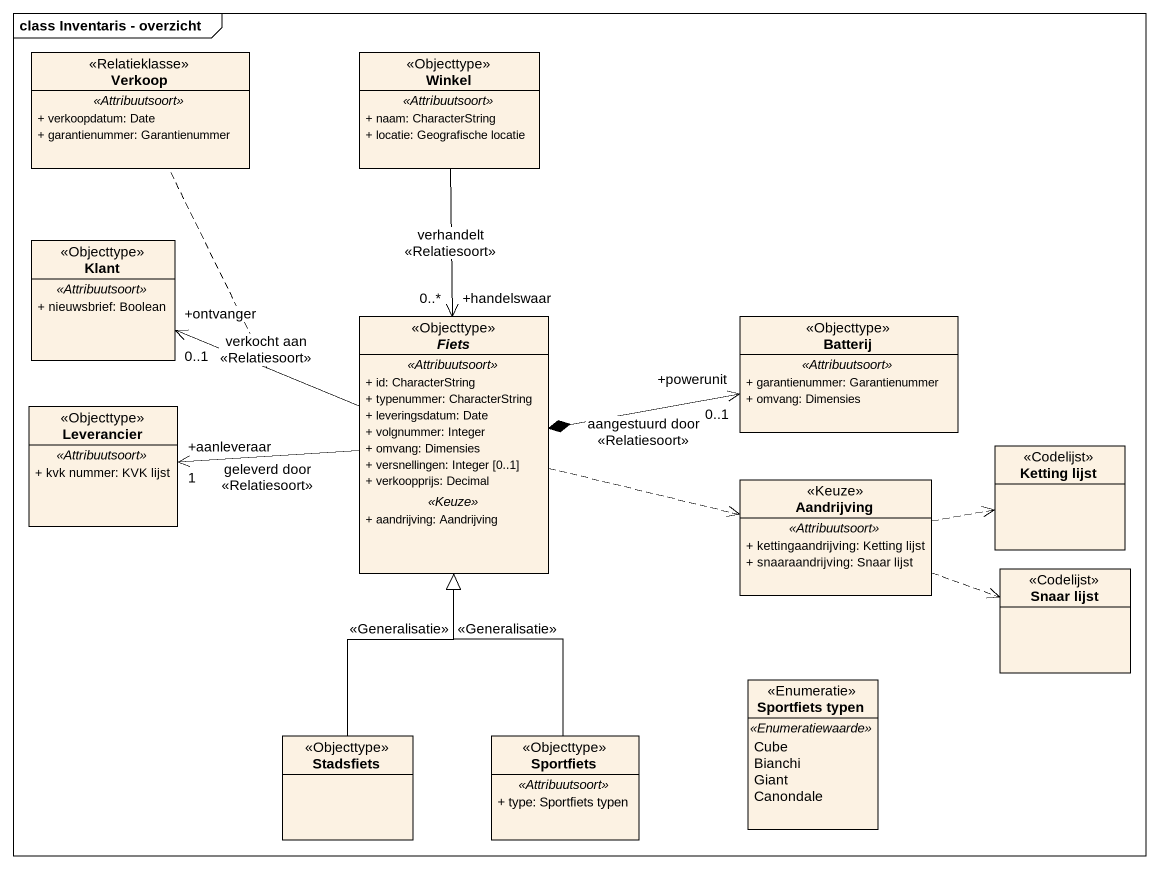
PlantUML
@startuml
mainframe class Inventaris - overzicht
hide circle
hide empty members
skinparam classAttributeIconSize 0
class Verkoop <<Relatieklasse>> {
  .. <<Attribuutsoort>> ..
  + verkoopdatum: Date
  + garantienummer: Garantienummer
}
class Winkel <<Objecttype>> {
  .. <<Attribuutsoort>> ..
  + naam: CharacterString
  + locatie: Geografische locatie
}
class Klant <<Objecttype>> {
  .. <<Attribuutsoort>> ..
  + nieuwsbrief: Boolean
}
abstract class Fiets <<Objecttype>> {
  .. <<Attribuutsoort>> ..
  + id: CharacterString
  + typenummer: CharacterString
  + leveringsdatum: Date
  + volgnummer: Integer
  + omvang: Dimensies
  + versnellingen: Integer [0..1]
  + verkoopprijs: Decimal
  .. <<Keuze>> ..
  + aandrijving: Aandrijving
}
class Batterij <<Objecttype>> {
  .. <<Attribuutsoort>> ..
  + garantienummer: Garantienummer
  + omvang: Dimensies
}
class Leverancier <<Objecttype>> {
  .. <<Attribuutsoort>> ..
  + kvk nummer: KVK lijst
}
class "Ketting lijst" as Ketting_lijst <<Codelijst>>
class Aandrijving <<Keuze>> {
  .. <<Attribuutsoort>> ..
  + kettingaandrijving: Ketting lijst
  + snaaraandrijving: Snaar lijst
}
class "Snaar lijst" as Snaar_lijst <<Codelijst>>
enum "Sportfiets typen" as Sportfiets_typen <<Enumeratie>> {
  .. <<Enumeratiewaarde>> ..
  Cube
  Bianchi
  Giant
  Canondale
}
class Stadsfiets <<Objecttype>>
class Sportfiets <<Objecttype>> {
  .. <<Attribuutsoort>> ..
  + type: Sportfiets typen
}
Winkel --> "+handelswaar\n0..*" Fiets : verhandelt\n<<Relatiesoort>>
Fiets -left-> "+ontvanger\n0..1" Klant : verkocht aan\n<<Relatiesoort>>
(Fiets, Klant) .. Verkoop
Fiets *-right-> "+powerunit\n0..1" Batterij : aangestuurd door\n<<Relatiesoort>>
Fiets -left-> "+aanleveraar\n1" Leverancier : geleverd door\n<<Relatiesoort>>
Fiets .right.> Aandrijving
Aandrijving .right.> Ketting_lijst
Aandrijving .right.> Snaar_lijst
Stadsfiets -up-|> Fiets : <<Generalisatie>>
Sportfiets -up-|> Fiets : <<Generalisatie>>
@enduml
